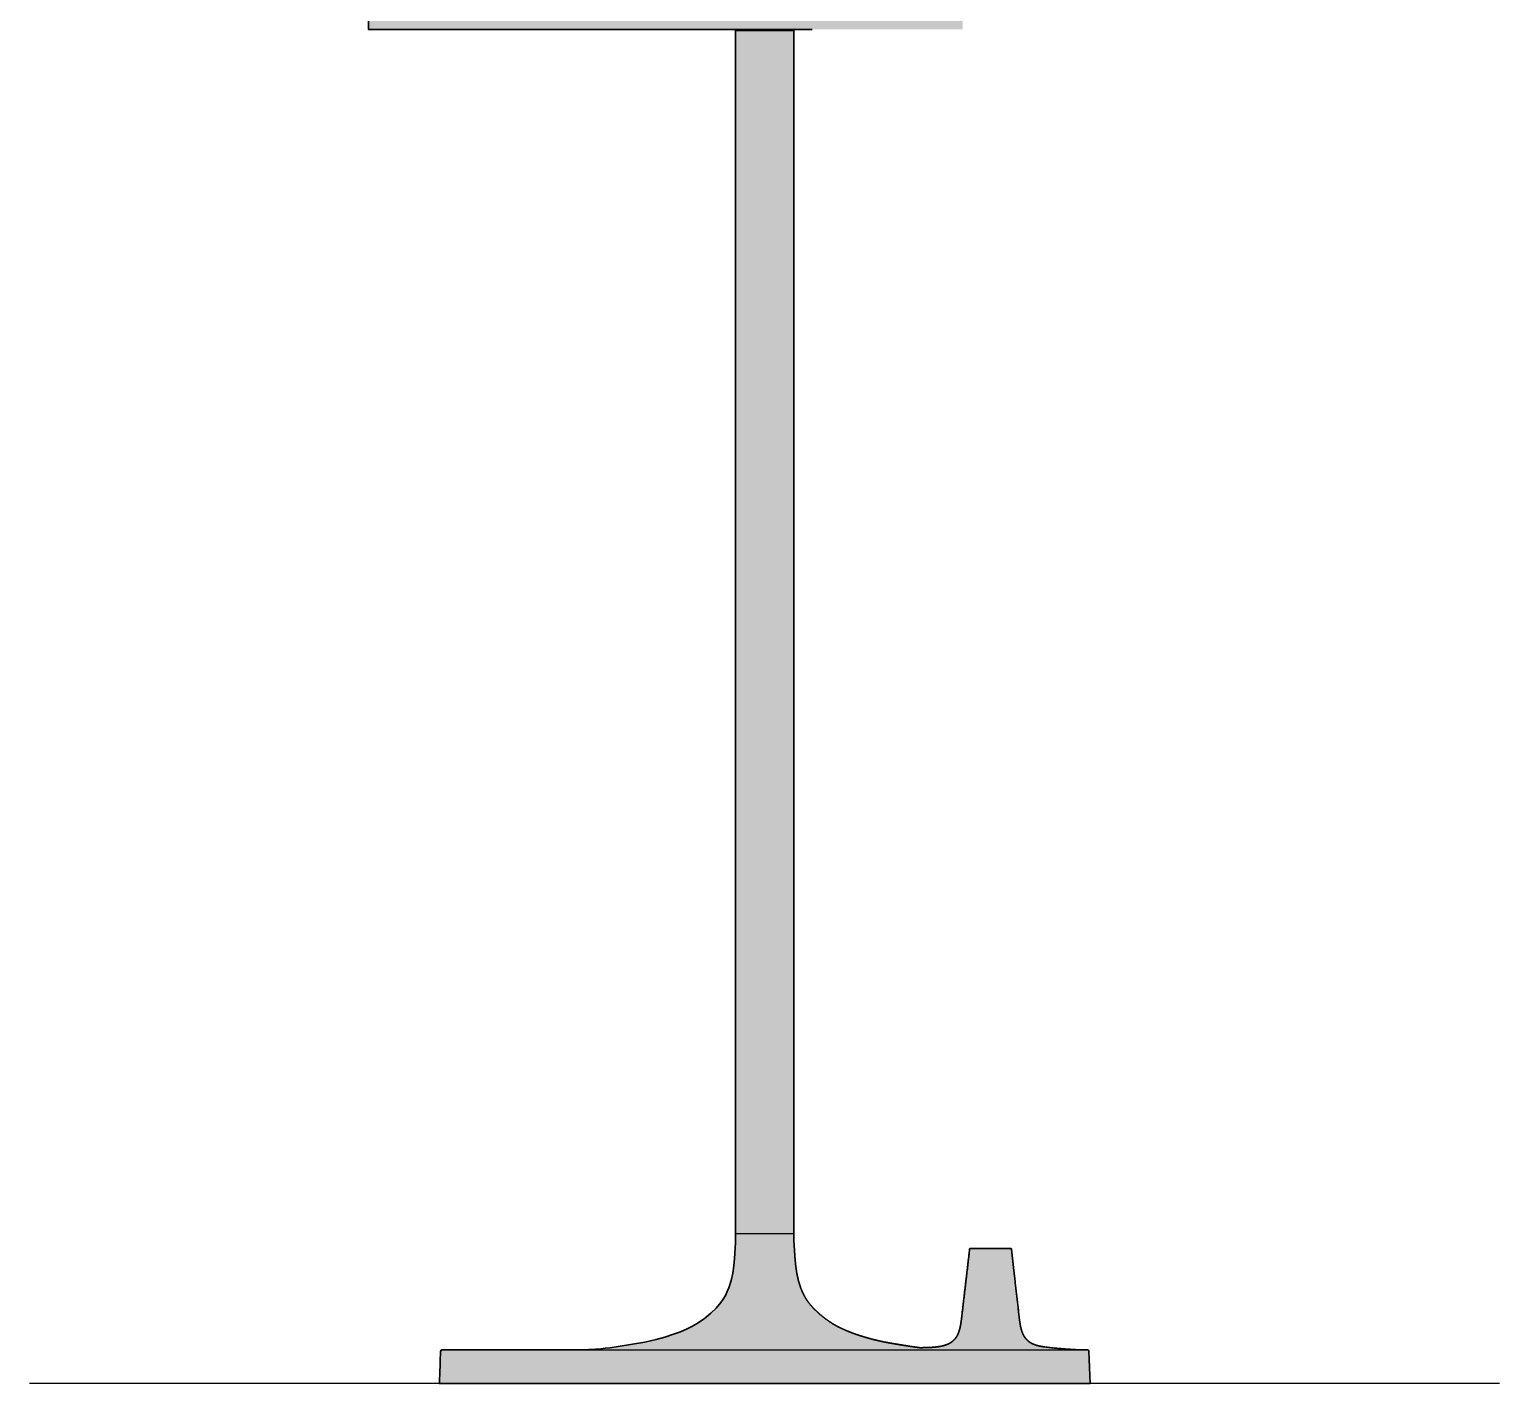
# Model space of a CAD drawing. Header units: millimetres. Extents: x 310 to 1811, y -6 to 2198.
# Drawn here: x 1155 to 1811, y 664 to 1268 of the extents above; entities that cross this region are included whole.
import ezdxf

# ---------------------------------------------------------------- set-up
doc = ezdxf.new("R2010")
doc.units = ezdxf.units.MM
doc.layers.add('Blocks', color=7, linetype='Continuous')
doc.layers.add('Blocks$Fill', color=7, linetype='Continuous', true_color=0xffffff)
for name, color, linetype, lineweight, true_color in [('Blocks$Inner', 7, 'Continuous', 25, 0x007f00), ('Blocks$Outline', 7, 'Continuous', 35, 0xff3f3f), ('Groud', 7, 'Continuous', 25, 0x243775)]:
    doc.layers.add(name, color=color, linetype=linetype, lineweight=lineweight, true_color=true_color)

# ---------------------------------------------------------------- blocks, each defined once
blk = doc.blocks.new('Biblioteque National Floor Lamp Side')
at = {"layer": 'Blocks$Fill'}
blk.add_hatch(color=256, dxfattribs=at).paths.add_polyline_path([(194.68, 1517.98), (192.7, 1517.98), (193.08, 1519.39), (196.51, 1532.09), (196.54, 1532.43), (196.64, 1532.76), (196.8, 1533.06), (197.02, 1533.33), (197.29, 1533.55), (197.59, 1533.71), (197.92, 1533.81), (198.26, 1533.84), (198.95, 1533.84), (456.69, 1533.84), (457.03, 1533.81), (457.36, 1533.71), (457.66, 1533.55), (457.93, 1533.33), (458.15, 1533.06), (458.31, 1532.76), (458.41, 1532.43), (458.44, 1532.09), (458.82, 1530.68), (462.24, 1517.98), (460.27, 1517.98), (519.21, 1225.15), (520.15, 1225.15), (519.93, 1224.09), (517.96, 1214.57), (515.95, 1214.57), (340.97, 1214.57), (340.97, 948), (381.35, 948), (381.35, 944), (340.97, 944), (340.97, 778), (398.02, 778), (398.02, 774), (340.97, 774), (340.97, 608), (416.35, 608), (416.35, 604), (340.97, 604), (340.98, 66.9), (341.08, 62.85), (341.53, 55.84), (341.85, 52.54), (342.32, 49.27), (343.03, 45.99), (344.05, 42.77), (344.76, 41.01), (345.59, 39.3), (346.54, 37.65), (347.61, 36.1), (349.69, 33.66), (352.01, 31.43), (355.12, 28.87), (358.44, 26.62), (360.52, 25.46), (362.66, 24.41), (365.66, 23.12), (368.72, 21.98), (372.56, 20.74), (376.45, 19.66), (381.5, 18.5), (387.91, 17.41), (397.15, 16.01), (398.03, 16.02), (401.42, 16.1), (402.77, 16.18), (404.46, 16.33), (405.45, 16.46), (405.89, 16.53), (406.47, 16.63), (406.91, 16.72), (407.47, 16.85), (407.9, 16.96), (407.98, 16.98), (408.86, 17.26), (408.97, 17.3), (409.8, 17.63), (409.93, 17.69), (410.72, 18.09), (411.28, 18.45), (411.48, 18.59), (412.2, 19.18), (412.74, 19.74), (412.84, 19.84), (413.41, 20.59), (413.9, 21.41), (414.06, 21.73), (414.31, 22.27), (414.68, 23.23), (414.96, 24.19), (415.2, 25.17), (415.4, 26.15), (415.56, 27.14), (415.7, 28.13), (419.44, 60.1), (419.5, 60.19), (419.53, 60.22), (419.6, 60.24), (419.63, 60.24), (419.81, 60.24), (437.87, 60.24), (437.93, 60.23), (437.96, 60.21), (438.02, 60.19), (438.04, 60.16), (438.06, 60.1), (438.08, 60.07), (438.92, 52.58), (441.72, 28.07), (442.03, 26.09), (442.22, 25.15), (442.45, 24.24), (442.71, 23.38), (443.01, 22.57), (443.35, 21.8), (443.75, 21.09), (444.18, 20.43), (444.67, 19.82), (445.21, 19.27), (445.45, 19.07), (445.75, 18.81), (446.39, 18.36), (447.08, 17.96), (447.81, 17.61), (448.6, 17.3), (449.43, 17.03), (450.27, 16.81), (450.8, 16.7), (451.14, 16.63), (452.07, 16.48), (453.05, 16.35), (457.75, 15.8), (462.48, 15.39), (467.21, 15.13), (471.95, 15), (472.17, 15), (472.29, 14.97), (472.4, 14.92), (472.51, 14.82), (472.59, 14.69), (472.63, 14.52), (472.75, 10.89), (473.13, 0), (473.12, 0), (471.26, 0), (182.93, 0), (182.97, 1.21), (183.43, 14.52), (183.46, 14.66), (183.5, 14.74), (183.53, 14.78), (183.54, 14.8), (183.57, 14.84), (183.59, 14.86), (183.66, 14.92), (183.84, 14.99), (183.89, 14.99), (184.04, 15), (184.06, 15), (184.14, 14.99), (245.12, 15), (248.21, 15.11), (252.47, 15.37), (254.89, 15.57), (256.88, 15.76), (258.86, 16.01), (268.14, 17.41), (274.56, 18.5), (279.61, 19.66), (283.5, 20.74), (287.34, 21.98), (290.4, 23.12), (293.4, 24.41), (295.54, 25.46), (297.62, 26.62), (300.94, 28.87), (304.05, 31.43), (306.37, 33.66), (308.45, 36.1), (309.52, 37.65), (310.47, 39.3), (311.3, 41.01), (312.01, 42.77), (313.03, 45.99), (313.74, 49.27), (314.21, 52.54), (314.53, 55.84), (314.97, 62.85), (315.04, 66.9), (315.05, 66.9), (315.05, 604), (151.21, 604), (151.21, 608), (151.23, 608), (315.05, 608), (315.05, 774), (187.91, 774), (187.91, 778), (187.92, 778), (315.05, 778), (315.05, 944), (221.27, 944), (221.27, 948), (221.27, 948), (315.05, 948), (315.05, 1214.57), (136.91, 1214.57), (136.69, 1215.63), (134.72, 1225.15), (135.66, 1225.15)], flags=0)
at = {"layer": 'Blocks$Inner'}
for p, q in [((315.05, 66.9), (315.05, 604)), ((341.02, 66.9), (341.03, 66.9))]:
    blk.add_line(p, q, dxfattribs=at)
for points in [[(349.21, 604), (283.71, 604), (250.94, 604), (218.17, 604), (185.4, 604), (152.64, 604), (152.49, 604), (152.35, 604), (152.28, 604), (152.21, 604), (152.18, 604), (152.15, 604), (152.12, 604), (152.08, 604), (152.05, 604), (152.02, 604), (151.99, 604), (151.96, 604), (151.79, 604), (151.77, 604), (151.75, 604), (151.72, 604), (151.7, 604), (151.66, 604), (151.63, 604), (151.6, 604), (151.57, 604), (151.54, 604), (151.52, 604), (151.49, 604), (151.47, 604), (151.45, 604), (151.43, 604), (151.42, 604), (151.4, 604), (151.37, 604), (151.36, 604), (151.34, 604), (151.32, 604), (151.3, 604), (151.28, 604), (151.26, 604), (151.25, 604), (151.23, 604), (151.21, 604), (151.21, 608)], [(245.12, 15), (245.77, 15.01), (246.82, 15.04), (247.36, 15.07), (248.21, 15.11), (249.62, 15.2), (252.47, 15.37), (254.89, 15.57), (256.88, 15.76), (258.86, 16.01), (262.61, 16.53), (268.14, 17.41), (274.56, 18.5), (279.61, 19.66), (283.5, 20.74), (287.34, 21.98), (290.4, 23.12), (293.4, 24.41), (295.54, 25.46), (297.62, 26.62), (300.94, 28.87), (304.05, 31.43), (306.37, 33.66), (308.45, 36.1), (309.52, 37.65), (310.47, 39.3), (311.3, 41.01), (312.01, 42.77), (313.03, 45.99), (313.74, 49.27), (314.21, 52.54), (314.53, 55.84), (314.97, 62.85), (315.04, 66.9), (315.1, 66.9), (315.12, 66.9), (315.14, 66.9), (315.15, 66.9), (315.18, 66.9), (315.21, 66.9), (315.23, 66.9), (315.26, 66.9), (315.29, 66.9), (315.33, 66.9), (315.36, 66.9), (315.39, 66.9), (315.43, 66.9), (315.48, 66.9), (315.52, 66.9), (315.56, 66.9), (315.61, 66.9), (315.66, 66.9), (315.7, 66.9), (315.75, 66.9), (315.81, 66.9), (315.87, 66.9), (315.92, 66.9), (315.98, 66.9), (316.04, 66.9), (316.1, 66.9), (316.17, 66.9), (316.23, 66.9), (316.3, 66.9), (316.37, 66.9), (316.44, 66.9), (316.51, 66.9), (316.59, 66.9), (316.67, 66.9), (316.75, 66.9), (316.82, 66.9), (316.91, 66.9), (316.99, 66.9), (317.08, 66.9), (317.16, 66.9), (317.25, 66.9), (317.34, 66.9), (317.43, 66.9), (317.52, 66.9), (317.62, 66.9), (317.72, 66.9), (317.81, 66.9), (317.91, 66.9), (318.01, 66.9), (318.12, 66.9), (318.22, 66.9), (318.32, 66.9), (318.43, 66.9), (318.54, 66.9), (318.65, 66.9), (318.76, 66.9), (318.87, 66.9), (318.99, 66.9), (319.1, 66.9), (319.22, 66.9), (319.34, 66.9), (319.46, 66.9), (319.58, 66.9), (319.7, 66.9), (319.82, 66.9), (319.95, 66.9), (320.07, 66.9), (320.2, 66.9), (320.33, 66.9), (320.46, 66.9), (320.59, 66.9), (320.72, 66.9), (320.85, 66.9), (320.98, 66.9), (321.12, 66.9), (321.25, 66.9), (321.39, 66.9), (321.53, 66.9), (321.67, 66.9), (321.81, 66.9), (321.95, 66.9), (322.09, 66.9), (322.23, 66.9), (322.37, 66.9), (322.52, 66.9), (322.66, 66.9), (322.81, 66.9), (322.95, 66.9), (323.11, 66.9), (323.26, 66.9), (323.42, 66.9), (323.58, 66.9), (323.72, 66.9), (323.86, 66.9), (324.01, 66.9), (324.15, 66.9), (324.3, 66.9), (324.46, 66.9), (324.61, 66.9), (324.77, 66.9), (324.92, 66.9), (325.08, 66.9), (325.23, 66.9), (325.39, 66.9), (325.54, 66.9), (325.7, 66.9), (325.86, 66.9), (326.01, 66.9), (326.17, 66.9), (326.33, 66.9), (326.49, 66.9), (326.65, 66.9), (326.83, 66.9), (327.01, 66.9), (327.19, 66.9), (327.37, 66.9), (327.51, 66.9), (327.65, 66.9), (327.78, 66.9), (327.92, 66.9), (328.08, 66.9), (328.24, 66.9), (328.4, 66.9), (328.56, 66.9), (328.72, 66.9), (328.88, 66.9), (329.04, 66.9), (329.2, 66.9), (329.35, 66.9), (329.51, 66.9), (329.67, 66.9), (329.83, 66.9), (329.99, 66.9), (330.14, 66.9), (330.3, 66.9), (330.46, 66.9), (330.61, 66.9), (330.77, 66.9), (330.93, 66.9), (331.08, 66.9), (331.24, 66.9), (331.39, 66.9), (331.54, 66.9), (331.7, 66.9), (331.85, 66.9), (332, 66.9), (332.15, 66.9), (332.31, 66.9), (332.46, 66.9), (332.6, 66.9), (332.75, 66.9), (332.9, 66.9), (333.05, 66.9), (333.2, 66.9), (333.34, 66.9), (333.49, 66.9), (333.63, 66.9), (333.78, 66.9), (333.92, 66.9), (334.06, 66.9), (334.2, 66.9), (334.34, 66.9), (334.48, 66.9), (334.62, 66.9), (334.75, 66.9), (334.89, 66.9), (335.03, 66.9), (335.16, 66.9), (335.29, 66.9), (335.42, 66.9), (335.55, 66.9), (335.69, 66.9), (335.81, 66.9), (335.94, 66.9), (336.07, 66.9), (336.19, 66.9), (336.31, 66.9), (336.44, 66.9), (336.56, 66.9), (336.68, 66.9), (336.78, 66.9), (336.89, 66.9), (337, 66.9), (337.1, 66.9), (337.22, 66.9), (337.34, 66.9), (337.47, 66.9), (337.59, 66.9), (337.69, 66.9), (337.8, 66.9), (337.9, 66.9), (338.01, 66.9), (338.1, 66.9), (338.2, 66.9), (338.29, 66.9), (338.39, 66.9), (338.49, 66.9), (338.58, 66.9), (338.68, 66.9), (338.78, 66.9), (338.86, 66.9), (338.95, 66.9), (339.04, 66.9), (339.12, 66.9), (339.2, 66.9), (339.28, 66.9), (339.36, 66.9), (339.44, 66.9), (339.52, 66.9), (339.59, 66.9), (339.66, 66.9), (339.73, 66.9), (339.8, 66.9), (339.87, 66.9), (339.93, 66.9), (340, 66.9), (340.06, 66.9), (340.12, 66.9), (340.18, 66.9), (340.24, 66.9), (340.29, 66.9), (340.34, 66.9), (340.39, 66.9), (340.44, 66.9), (340.48, 66.9), (340.53, 66.9), (340.57, 66.9), (340.61, 66.9), (340.65, 66.9), (340.69, 66.9), (340.72, 66.9), (340.76, 66.9), (340.79, 66.9), (340.82, 66.9), (340.84, 66.9), (340.87, 66.9), (340.89, 66.9), (340.91, 66.9), (340.93, 66.9), (340.96, 66.9), (340.98, 66.9), (340.97, 604)], [(315.05, 603.54), (315.09, 603.54), (315.53, 603.54), (316.35, 603.54), (317.52, 603.54), (319.02, 603.54), (320.78, 603.54), (322.76, 603.54), (324.91, 603.54), (327.14, 603.54), (329.41, 603.54), (331.63, 603.54), (333.74, 603.54), (335.68, 603.54), (337.38, 603.54), (338.8, 603.54), (339.89, 603.54), (340.62, 603.54), (340.97, 603.54)]]:
    blk.add_lwpolyline(points, dxfattribs=at)
for points in [[(419.48, 60.07), (419.46, 60.1), (419.45, 60.09)], [(471.26, 0), (471.25, 0), (471.23, 0), (471.22, 0), (471.21, 0), (471.19, 0), (471.18, 0), (471.16, 0), (471.15, 0), (471.13, 0), (471.11, 0), (471.09, 0), (471.07, 0), (470.87, 0), (470.75, 0), (470.55, 0), (470.41, 0), (470.26, 0), (470.14, 0), (470.02, 0), (469.78, 0), (451.78, 0), (431.14, 0), (410.49, 0), (389.85, 0), (369.21, 0), (348.57, 0), (334.28, 0), (334.25, 0), (327.92, 0), (307.28, 0), (286.64, 0), (265.99, 0), (245.35, 0), (224.71, 0), (204.07, 0), (183.42, 0), (183.15, 0), (182.96, 0), (182.95, 0), (182.93, 0), (182.97, 1.21), (183.01, 2.42), (183.05, 3.63), (183.09, 4.84), (183.14, 6.05), (183.18, 7.26), (183.22, 8.47), (183.26, 9.68), (183.43, 14.52), (183.46, 14.66), (183.5, 14.74), (183.53, 14.78), (183.54, 14.8), (183.57, 14.84), (183.59, 14.86), (183.61, 14.88), (183.64, 14.9), (183.66, 14.92), (183.84, 14.99), (183.89, 14.99), (183.94, 15), (183.99, 15), (184.04, 15), (184.06, 15), (184.09, 15), (184.12, 15), (184.14, 14.99), (256.15, 15), (327.92, 15), (471.95, 15), (472, 15), (472.06, 15), (472.11, 15), (472.17, 15), (472.29, 14.97), (472.4, 14.92), (472.51, 14.82), (472.59, 14.69), (472.63, 14.52), (472.75, 10.89), (472.88, 7.25), (473, 3.63), (473.13, 0), (473.12, 0), (473.11, 0), (473.09, 0), (473.07, 0), (473.06, 0), (473.04, 0), (473.03, 0), (473.01, 0), (473, 0), (472.98, 0), (472.97, 0), (472.95, 0), (472.94, 0), (472.92, 0), (472.87, 0), (472.78, 0), (472.5, 0), (471.31, 0)], [(183.64, 14.52), (183.66, 14.52), (183.66, 14.52), (183.66, 14.56), (183.65, 14.56), (183.65, 14.56), (183.65, 14.55)]]:
    blk.add_lwpolyline(points, close=True, dxfattribs=at)
for points in [[(340.98, 66.9), (341.08, 62.85)], [(341.08, 62.85), (341.53, 55.84)], [(417.7, 45.09), (419.44, 60.1)], [(419.44, 60.1), (419.5, 60.19)], [(419.5, 60.19), (419.53, 60.22)], [(419.53, 60.22), (419.6, 60.24)], [(419.6, 60.24), (419.63, 60.24)], [(419.63, 60.24), (419.81, 60.24)], [(419.81, 60.24), (419.93, 60.24)], [(419.93, 60.24), (421.4, 60.24)], [(421.4, 60.24), (422.13, 60.24)], [(422.13, 60.24), (422.87, 60.24)], [(422.87, 60.24), (424.37, 60.24)], [(424.37, 60.24), (437.46, 60.24)], [(437.46, 60.24), (437.64, 60.24)], [(437.64, 60.24), (437.68, 60.24)], [(437.68, 60.24), (437.72, 60.24)], [(437.72, 60.24), (437.78, 60.24)], [(437.78, 60.24), (437.81, 60.24)], [(437.81, 60.24), (437.87, 60.24)], [(437.87, 60.24), (437.93, 60.23)], [(437.93, 60.23), (437.96, 60.21)], [(437.96, 60.21), (438.02, 60.19)], [(438.02, 60.19), (438.04, 60.16)], [(438.04, 60.16), (438.06, 60.1)], [(438.06, 60.1), (438.08, 60.07)], [(438.08, 60.07), (438.92, 52.58)], [(341.53, 55.84), (341.85, 52.54)], [(341.85, 52.54), (342.32, 49.27)], [(438.92, 52.58), (439.46, 47.73)], [(342.32, 49.27), (343.03, 45.99)], [(343.03, 45.99), (344.05, 42.77)], [(439.46, 47.73), (441.72, 28.07)], [(344.05, 42.77), (344.76, 41.01)], [(344.76, 41.01), (345.59, 39.3)], [(415.95, 30.12), (417.7, 45.09)], [(345.59, 39.3), (346.54, 37.65)], [(346.54, 37.65), (347.61, 36.1)], [(347.61, 36.1), (349.69, 33.66)], [(349.69, 33.66), (352.01, 31.43)], [(352.01, 31.43), (355.12, 28.87)], [(355.12, 28.87), (358.44, 26.62)], [(358.44, 26.62), (360.52, 25.46)], [(415.4, 26.15), (415.56, 27.14)], [(415.56, 27.14), (415.7, 28.13)], [(415.7, 28.13), (415.83, 29.12)], [(415.83, 29.12), (415.95, 30.12)], [(441.72, 28.07), (442.03, 26.09)], [(360.52, 25.46), (362.66, 24.41)], [(362.66, 24.41), (365.66, 23.12)], [(365.66, 23.12), (368.72, 21.98)], [(368.72, 21.98), (372.56, 20.74)], [(372.56, 20.74), (376.45, 19.66)], [(412.2, 19.18), (412.74, 19.74)], [(412.74, 19.74), (412.84, 19.84)], [(412.84, 19.84), (413.41, 20.59)], [(413.41, 20.59), (413.9, 21.41)], [(413.9, 21.41), (414.06, 21.73)], [(414.06, 21.73), (414.31, 22.27)], [(414.31, 22.27), (414.68, 23.23)], [(414.68, 23.23), (414.96, 24.19)], [(414.96, 24.19), (415.2, 25.17)], [(415.2, 25.17), (415.4, 26.15)], [(442.03, 26.09), (442.22, 25.15)], [(442.22, 25.15), (442.45, 24.24)], [(442.45, 24.24), (442.71, 23.38)], [(442.71, 23.38), (443.01, 22.57)], [(443.01, 22.57), (443.35, 21.8)], [(443.35, 21.8), (443.75, 21.09)], [(443.75, 21.09), (444.18, 20.43)], [(444.18, 20.43), (444.67, 19.82)], [(444.67, 19.82), (445.21, 19.27)], [(376.45, 19.66), (381.5, 18.5)], [(381.5, 18.5), (387.91, 17.41)], [(387.91, 17.41), (393.45, 16.53)], [(393.45, 16.53), (397.15, 16.01)], [(397.15, 16.01), (398.03, 16.02)], [(398.03, 16.02), (398.18, 16.02)], [(398.18, 16.02), (398.78, 16.03)], [(398.78, 16.03), (398.87, 16.03)], [(398.87, 16.03), (399.26, 16.04)], [(399.26, 16.04), (399.87, 16.05)], [(399.87, 16.05), (399.9, 16.05)], [(399.9, 16.05), (400.32, 16.06)], [(400.32, 16.06), (400.54, 16.07)], [(400.54, 16.07), (400.82, 16.08)], [(400.82, 16.08), (400.84, 16.08)], [(400.84, 16.08), (400.92, 16.08)], [(400.92, 16.08), (401.42, 16.1)], [(401.42, 16.1), (401.67, 16.12)], [(401.67, 16.12), (401.95, 16.13)], [(401.95, 16.13), (402.04, 16.14)], [(402.04, 16.14), (402.07, 16.14)], [(402.07, 16.14), (402.47, 16.16)], [(402.47, 16.16), (402.62, 16.17)], [(402.62, 16.17), (402.77, 16.18)], [(402.77, 16.18), (403.04, 16.2)], [(403.04, 16.2), (403.31, 16.22)], [(403.31, 16.22), (403.35, 16.23)], [(403.35, 16.23), (403.47, 16.24)], [(403.47, 16.24), (403.58, 16.25)], [(403.58, 16.25), (403.81, 16.27)], [(403.81, 16.27), (403.85, 16.27)], [(403.85, 16.27), (404.11, 16.3)], [(404.11, 16.3), (404.37, 16.32)], [(404.37, 16.32), (404.46, 16.33)], [(404.46, 16.33), (404.52, 16.34)], [(404.52, 16.34), (404.77, 16.37)], [(404.77, 16.37), (404.91, 16.39)], [(404.91, 16.39), (405.14, 16.42)], [(405.14, 16.42), (405.4, 16.45)], [(405.4, 16.45), (405.45, 16.46)], [(405.45, 16.46), (405.5, 16.47)], [(405.5, 16.47), (405.74, 16.51)], [(405.74, 16.51), (405.89, 16.53)], [(405.89, 16.53), (405.91, 16.54)], [(405.91, 16.54), (406.18, 16.58)], [(406.18, 16.58), (406.44, 16.63)], [(406.44, 16.63), (406.47, 16.63)], [(406.47, 16.63), (406.7, 16.68)], [(406.7, 16.68), (406.91, 16.72)], [(406.91, 16.72), (406.96, 16.73)], [(406.96, 16.73), (407.22, 16.79)], [(407.22, 16.79), (407.47, 16.85)], [(407.47, 16.85), (407.64, 16.89)], [(407.64, 16.89), (407.88, 16.95)], [(407.88, 16.95), (407.9, 16.96)], [(407.9, 16.96), (407.98, 16.98)], [(407.98, 16.98), (408.23, 17.06)], [(408.23, 17.06), (408.44, 17.12)], [(408.44, 17.12), (408.57, 17.16)], [(408.57, 17.16), (408.8, 17.24)], [(408.8, 17.24), (408.86, 17.26)], [(408.86, 17.26), (408.97, 17.3)], [(408.97, 17.3), (409.22, 17.39)], [(409.22, 17.39), (409.39, 17.46)], [(409.39, 17.46), (409.8, 17.63)], [(409.8, 17.63), (409.93, 17.69)], [(409.93, 17.69), (410.13, 17.79)], [(410.13, 17.79), (410.72, 18.09)], [(410.72, 18.09), (411.28, 18.45)], [(411.28, 18.45), (411.48, 18.59)], [(411.48, 18.59), (412.2, 19.18)], [(445.21, 19.27), (445.45, 19.07)], [(445.45, 19.07), (445.75, 18.81)], [(445.75, 18.81), (446.39, 18.36)], [(446.39, 18.36), (447.08, 17.96)], [(447.08, 17.96), (447.81, 17.61)], [(447.81, 17.61), (448.6, 17.3)], [(448.6, 17.3), (449.43, 17.03)], [(449.43, 17.03), (450.27, 16.81)], [(450.27, 16.81), (450.8, 16.7)], [(450.8, 16.7), (450.83, 16.7)], [(450.83, 16.7), (451.14, 16.63)], [(451.14, 16.63), (452.07, 16.48)], [(452.07, 16.48), (453.05, 16.35)]]:
    blk.add_open_spline(points, degree=1, dxfattribs=at)
blk.add_rational_spline([(453.05, 16.35), (462.46, 15.12), (471.95, 15)], [1, 0.998269533695, 1], degree=2, dxfattribs=at)
at = {"layer": 'Blocks$Outline'}
for points in [[(315.05, 604), (283.71, 604), (250.94, 604), (218.17, 604), (185.4, 604), (152.64, 604), (152.49, 604), (152.35, 604), (152.28, 604), (152.21, 604), (152.18, 604), (152.15, 604), (152.12, 604), (152.08, 604), (152.05, 604), (152.02, 604), (151.99, 604), (151.96, 604), (151.79, 604), (151.77, 604), (151.75, 604), (151.72, 604), (151.7, 604), (151.66, 604), (151.63, 604), (151.6, 604), (151.57, 604), (151.54, 604), (151.52, 604), (151.49, 604), (151.47, 604), (151.45, 604), (151.43, 604), (151.42, 604), (151.4, 604), (151.37, 604), (151.36, 604), (151.34, 604), (151.32, 604), (151.3, 604), (151.28, 604), (151.26, 604), (151.25, 604), (151.23, 604), (151.21, 604), (151.21, 608)], [(315.05, 66.9), (315.05, 604)], [(349.21, 604), (340.97, 604)], [(340.97, 604), (340.98, 66.9)], [(245.12, 15), (245.77, 15.01), (246.82, 15.04), (247.36, 15.07), (248.21, 15.11), (249.62, 15.2), (252.47, 15.37), (254.89, 15.57), (256.88, 15.76), (258.86, 16.01), (262.61, 16.53), (268.14, 17.41), (274.56, 18.5), (279.61, 19.66), (283.5, 20.74), (287.34, 21.98), (290.4, 23.12), (293.4, 24.41), (295.54, 25.46), (297.62, 26.62), (300.94, 28.87), (304.05, 31.43), (306.37, 33.66), (308.45, 36.1), (309.52, 37.65), (310.47, 39.3), (311.3, 41.01), (312.01, 42.77), (313.03, 45.99), (313.74, 49.27), (314.21, 52.54), (314.53, 55.84), (314.97, 62.85), (315.04, 66.9), (315.05, 66.9)], [(471.26, 0), (471.25, 0), (471.23, 0), (471.22, 0), (471.21, 0), (471.19, 0), (471.18, 0), (471.16, 0), (471.15, 0), (471.13, 0), (471.11, 0), (471.09, 0), (471.07, 0), (470.87, 0), (470.75, 0), (470.55, 0), (470.41, 0), (470.26, 0), (470.14, 0), (470.02, 0), (469.78, 0), (451.78, 0), (431.14, 0), (410.49, 0), (389.85, 0), (369.21, 0), (348.57, 0), (334.28, 0), (334.25, 0), (327.92, 0), (307.28, 0), (286.64, 0), (265.99, 0), (245.35, 0), (224.71, 0), (204.07, 0), (183.42, 0), (183.15, 0), (182.96, 0), (182.95, 0), (182.93, 0), (182.97, 1.21), (183.01, 2.42), (183.05, 3.63), (183.09, 4.84), (183.14, 6.05), (183.18, 7.26), (183.22, 8.47), (183.26, 9.68), (183.43, 14.52), (183.46, 14.66), (183.5, 14.74), (183.53, 14.78), (183.54, 14.8), (183.57, 14.84), (183.59, 14.86), (183.61, 14.88), (183.64, 14.9), (183.66, 14.92), (183.84, 14.99), (183.89, 14.99), (183.94, 15), (183.99, 15), (184.04, 15), (184.06, 15), (184.09, 15), (184.12, 15), (184.14, 14.99), (245.12, 15)], [(471.95, 15), (472, 15), (472.06, 15), (472.11, 15), (472.17, 15), (472.29, 14.97), (472.4, 14.92), (472.51, 14.82), (472.59, 14.69), (472.63, 14.52), (472.75, 10.89), (472.88, 7.25), (473, 3.63), (473.13, 0), (473.12, 0), (473.11, 0), (473.09, 0), (473.07, 0), (473.06, 0), (473.04, 0), (473.03, 0), (473.01, 0), (473, 0), (472.98, 0), (472.97, 0), (472.95, 0), (472.94, 0), (472.92, 0), (472.87, 0), (472.78, 0), (472.5, 0), (471.31, 0), (471.26, 0)]]:
    blk.add_lwpolyline(points, dxfattribs=at)
blk.add_rational_spline([(340.98, 66.9), (341.03, 64.88), (341.08, 62.85), (341.31, 59.35), (341.53, 55.84), (341.69, 54.19), (341.85, 52.54), (342.08, 50.91), (342.32, 49.27), (342.67, 47.63), (343.03, 45.99), (343.54, 44.38), (344.05, 42.77), (344.4, 41.89), (344.76, 41.01), (345.17, 40.15), (345.59, 39.3), (346.06, 38.47), (346.54, 37.65), (347.07, 36.87), (347.61, 36.1), (348.65, 34.88), (349.69, 33.66), (350.85, 32.54), (352.01, 31.43), (353.56, 30.15), (355.12, 28.87), (356.78, 27.75), (358.44, 26.62), (359.48, 26.04), (360.52, 25.46), (361.59, 24.94), (362.66, 24.41), (364.16, 23.77), (365.66, 23.12), (367.19, 22.55), (368.72, 21.98), (370.64, 21.36), (372.56, 20.74), (374.5, 20.2), (376.45, 19.66), (378.98, 19.08), (381.5, 18.5), (384.71, 17.96), (387.91, 17.41), (390.68, 16.97), (393.45, 16.53), (395.3, 16.27), (397.15, 16.01), (397.59, 16.02), (398.03, 16.02), (398.11, 16.02), (398.18, 16.02), (398.48, 16.02), (398.78, 16.03), (398.82, 16.03), (398.87, 16.03), (399.06, 16.03), (399.26, 16.04), (399.56, 16.04), (399.87, 16.05), (399.89, 16.05), (399.9, 16.05), (400.11, 16.06), (400.32, 16.06), (400.43, 16.07), (400.54, 16.07), (400.68, 16.08), (400.82, 16.08), (400.83, 16.08), (400.84, 16.08), (400.88, 16.08), (400.92, 16.08), (401.17, 16.09), (401.42, 16.1), (401.54, 16.11), (401.67, 16.12), (401.81, 16.12), (401.95, 16.13), (401.99, 16.13), (402.04, 16.14), (402.05, 16.14), (402.07, 16.14), (402.27, 16.15), (402.47, 16.16), (402.55, 16.17), (402.62, 16.17), (402.7, 16.18), (402.77, 16.18), (402.91, 16.19), (403.04, 16.2), (403.18, 16.21), (403.31, 16.22), (403.33, 16.22), (403.35, 16.23), (403.41, 16.23), (403.47, 16.24), (403.53, 16.24), (403.58, 16.25), (403.7, 16.26), (403.81, 16.27), (403.83, 16.27), (403.85, 16.27), (403.98, 16.28), (404.11, 16.3), (404.24, 16.31), (404.37, 16.32), (404.42, 16.33), (404.46, 16.33), (404.49, 16.34), (404.52, 16.34), (404.65, 16.36), (404.77, 16.37), (404.84, 16.38), (404.91, 16.39), (405.03, 16.4), (405.14, 16.42), (405.27, 16.44), (405.4, 16.45), (405.42, 16.46), (405.45, 16.46), (405.47, 16.46), (405.5, 16.47), (405.62, 16.49), (405.74, 16.51), (405.82, 16.52), (405.89, 16.53), (405.9, 16.53), (405.91, 16.54), (406.05, 16.56), (406.18, 16.58), (406.31, 16.6), (406.44, 16.63), (406.45, 16.63), (406.47, 16.63), (406.58, 16.66), (406.7, 16.68), (406.8, 16.7), (406.91, 16.72), (406.93, 16.73), (406.96, 16.73), (407.09, 16.76), (407.22, 16.79), (407.34, 16.82), (407.47, 16.85), (407.55, 16.87), (407.64, 16.89), (407.76, 16.92), (407.88, 16.95), (407.89, 16.96), (407.9, 16.96), (407.94, 16.97), (407.98, 16.98), (408.11, 17.02), (408.23, 17.06), (408.34, 17.09), (408.44, 17.12), (408.51, 17.14), (408.57, 17.16), (408.68, 17.2), (408.8, 17.24), (408.83, 17.25), (408.86, 17.26), (408.92, 17.28), (408.97, 17.3), (409.09, 17.35), (409.22, 17.39), (409.3, 17.43), (409.39, 17.46), (409.59, 17.54), (409.8, 17.63), (409.86, 17.66), (409.93, 17.69), (410.03, 17.74), (410.13, 17.79), (410.42, 17.94), (410.72, 18.09), (411, 18.27), (411.28, 18.45), (411.38, 18.52), (411.48, 18.59), (411.84, 18.88), (412.2, 19.18), (412.47, 19.46), (412.74, 19.74), (412.79, 19.79), (412.84, 19.84), (413.12, 20.21), (413.41, 20.59), (413.65, 21), (413.9, 21.41), (413.98, 21.57), (414.06, 21.73), (414.19, 22), (414.31, 22.27), (414.49, 22.75), (414.68, 23.23), (414.82, 23.71), (414.96, 24.19), (415.08, 24.68), (415.2, 25.17), (415.3, 25.66), (415.4, 26.15), (415.48, 26.64), (415.56, 27.14), (415.63, 27.63), (415.7, 28.13), (415.76, 28.62), (415.83, 29.12), (415.89, 29.62), (415.95, 30.12), (416.82, 37.6), (417.7, 45.09), (418.57, 52.6), (419.44, 60.1), (419.47, 60.15), (419.5, 60.19), (419.51, 60.2), (419.53, 60.22), (419.56, 60.23), (419.6, 60.24), (419.61, 60.24), (419.63, 60.24), (419.72, 60.24), (419.81, 60.24), (419.87, 60.24), (419.93, 60.24), (420.66, 60.24), (421.4, 60.24), (421.76, 60.24), (422.13, 60.24), (422.5, 60.24), (422.87, 60.24), (423.62, 60.24), (424.37, 60.24), (430.91, 60.24), (437.46, 60.24), (437.55, 60.24), (437.64, 60.24), (437.66, 60.24), (437.68, 60.24), (437.7, 60.24), (437.72, 60.24), (437.75, 60.24), (437.78, 60.24), (437.8, 60.24), (437.81, 60.24), (437.84, 60.24), (437.87, 60.24), (437.9, 60.24), (437.93, 60.23), (437.94, 60.22), (437.96, 60.21), (437.99, 60.2), (438.02, 60.19), (438.03, 60.18), (438.04, 60.16), (438.05, 60.13), (438.06, 60.1), (438.07, 60.08), (438.08, 60.07), (438.5, 56.32), (438.92, 52.58), (439.19, 50.16), (439.46, 47.73), (440.59, 37.9), (441.72, 28.07), (441.87, 27.08), (442.03, 26.09), (442.12, 25.62), (442.22, 25.15), (442.33, 24.69), (442.45, 24.24), (442.58, 23.81), (442.71, 23.38), (442.86, 22.98), (443.01, 22.57), (443.18, 22.19), (443.35, 21.8), (443.55, 21.45), (443.75, 21.09), (443.96, 20.76), (444.18, 20.43), (444.43, 20.13), (444.67, 19.82), (444.94, 19.55), (445.21, 19.27), (445.33, 19.17), (445.45, 19.07), (445.6, 18.94), (445.75, 18.81), (446.07, 18.59), (446.39, 18.36), (446.73, 18.16), (447.08, 17.96), (447.45, 17.78), (447.81, 17.61), (448.21, 17.45), (448.6, 17.3), (449.01, 17.17), (449.43, 17.03), (449.85, 16.92), (450.27, 16.81), (450.53, 16.76), (450.8, 16.7), (450.82, 16.7), (450.83, 16.7), (450.98, 16.66), (451.14, 16.63), (451.6, 16.55), (452.07, 16.48), (452.56, 16.41), (453.05, 16.35), (462.46, 15.12), (471.95, 15)], [1, 1, 1, 1, 1, 1, 1, 1, 1, 1, 1, 1, 1, 1, 1, 1, 1, 1, 1, 1, 1, 1, 1, 1, 1, 1, 1, 1, 1, 1, 1, 1, 1, 1, 1, 1, 1, 1, 1, 1, 1, 1, 1, 1, 1, 1, 1, 1, 1, 1, 1, 1, 1, 1, 1, 1, 1, 1, 1, 1, 1, 1, 1, 1, 1, 1, 1, 1, 1, 1, 1, 1, 1, 1, 1, 1, 1, 1, 1, 1, 1, 1, 1, 1, 1, 1, 1, 1, 1, 1, 1, 1, 1, 1, 1, 1, 1, 1, 1, 1, 1, 1, 1, 1, 1, 1, 1, 1, 1, 1, 1, 1, 1, 1, 1, 1, 1, 1, 1, 1, 1, 1, 1, 1, 1, 1, 1, 1, 1, 1, 1, 1, 1, 1, 1, 1, 1, 1, 1, 1, 1, 1, 1, 1, 1, 1, 1, 1, 1, 1, 1, 1, 1, 1, 1, 1, 1, 1, 1, 1, 1, 1, 1, 1, 1, 1, 1, 1, 1, 1, 1, 1, 1, 1, 1, 1, 1, 1, 1, 1, 1, 1, 1, 1, 1, 1, 1, 1, 1, 1, 1, 1, 1, 1, 1, 1, 1, 1, 1, 1, 1, 1, 1, 1, 1, 1, 1, 1, 1, 1, 1, 1, 1, 1, 1, 1, 1, 1, 1, 1, 1, 1, 1, 1, 1, 1, 1, 1, 1, 1, 1, 1, 1, 1, 1, 1, 1, 1, 1, 1, 1, 1, 1, 1, 1, 1, 1, 1, 1, 1, 1, 1, 1, 1, 1, 1, 1, 1, 1, 1, 1, 1, 1, 1, 1, 1, 1, 1, 1, 1, 1, 1, 1, 1, 1, 1, 1, 1, 1, 1, 1, 1, 1, 1, 1, 1, 1, 1, 1, 1, 1, 1, 1, 1, 1, 1, 1, 1, 1, 1, 1, 1, 1, 1, 1, 1, 1, 1, 1, 1, 1, 1, 1, 0.998269533695, 1], degree=2, knots=[0.004067, 0.004067, 0.004067, 0.409042, 0.409042, 1.111428, 1.111428, 1.442702, 1.442702, 1.773417, 1.773417, 2.109438, 2.109438, 2.446782, 2.446782, 2.636997, 2.636997, 2.827052, 2.827052, 3.016585, 3.016585, 3.205616, 3.205616, 3.526147, 3.526147, 3.847875, 3.847875, 4.250746, 4.250746, 4.652054, 4.652054, 4.889793, 4.889793, 5.127878, 5.127878, 5.454702, 5.454702, 5.781126, 5.781126, 6.184764, 6.184764, 6.588764, 6.588764, 7.106846, 7.106846, 7.757622, 7.757622, 8.317957, 8.317957, 8.692052, 8.692052, 8.779469, 8.779469, 8.794905, 8.794905, 8.854702, 8.854702, 8.863429, 8.863429, 8.902327, 8.902327, 8.963655, 8.963655, 8.966714, 8.966714, 9.008361, 9.008361, 9.030545, 9.030545, 9.058955, 9.058955, 9.060819, 9.060819, 9.068603, 9.068603, 9.11866, 9.11866, 9.143595, 9.143595, 9.171414, 9.171414, 9.180424, 9.180424, 9.18398, 9.18398, 9.223709, 9.223709, 9.239303, 9.239303, 9.253119, 9.253119, 9.280272, 9.280272, 9.307424, 9.307424, 9.311173, 9.311173, 9.323549, 9.323549, 9.333914, 9.333914, 9.357418, 9.357418, 9.361144, 9.361144, 9.387411, 9.387411, 9.41383, 9.41383, 9.422291, 9.422291, 9.428956, 9.428956, 9.45349, 9.45349, 9.468075, 9.468075, 9.491506, 9.491506, 9.517138, 9.517138, 9.522343, 9.522343, 9.526994, 9.526994, 9.551436, 9.551436, 9.567229, 9.567229, 9.569415, 9.569415, 9.59607, 9.59607, 9.622724, 9.622724, 9.625709, 9.625709, 9.64896, 9.64896, 9.670349, 9.670349, 9.675762, 9.675762, 9.702159, 9.702159, 9.727779, 9.727779, 9.745966, 9.745966, 9.770152, 9.770152, 9.772356, 9.772356, 9.781047, 9.781047, 9.807162, 9.807162, 9.829304, 9.829304, 9.842369, 9.842369, 9.866397, 9.866397, 9.873277, 9.873277, 9.885195, 9.885195, 9.911026, 9.911026, 9.92975, 9.92975, 9.973957, 9.973957, 9.988235, 9.988235, 10.010811, 10.010811, 10.07684, 10.07684, 10.143905, 10.143905, 10.167791, 10.167791, 10.261259, 10.261259, 10.339198, 10.339198, 10.352509, 10.352509, 10.447152, 10.447152, 10.542542, 10.542542, 10.578863, 10.578863, 10.638607, 10.638607, 10.741332, 10.741332, 10.841327, 10.841327, 10.941478, 10.941478, 11.041696, 11.041696, 11.141923, 11.141923, 11.242026, 11.242026, 11.341759, 11.341759, 11.442328, 11.442328, 12.950059, 12.950059, 14.460869, 14.460869, 14.471787, 14.471787, 14.475619, 14.475619, 14.483212, 14.483212, 14.486285, 14.486285, 14.503987, 14.503987, 14.515584, 14.515584, 14.662446, 14.662446, 14.735904, 14.735904, 14.809468, 14.809468, 14.960244, 14.960244, 16.268356, 16.268356, 16.286612, 16.286612, 16.29122, 16.29122, 16.295282, 16.295282, 16.301128, 16.301128, 16.303564, 16.303564, 16.30951, 16.30951, 16.313601, 16.313601, 16.316764, 16.316764, 16.322944, 16.322944, 16.326748, 16.326748, 16.333326, 16.333326, 16.337463, 16.337463, 17.090862, 17.090862, 17.578307, 17.578307, 19.558057, 19.558057, 19.758119, 19.758119, 19.854303, 19.854303, 19.947456, 19.947456, 20.03744, 20.03744, 20.124284, 20.124284, 20.208185, 20.208185, 20.289502, 20.289502, 20.368741, 20.368741, 20.446527, 20.446527, 20.523561, 20.523561, 20.555173, 20.555173, 20.59427, 20.59427, 20.672672, 20.672672, 20.752497, 20.752497, 20.834285, 20.834285, 20.918464, 20.918464, 21.005341, 21.005341, 21.092387, 21.092387, 21.146822, 21.146822, 21.149908, 21.149908, 21.181089, 21.181089, 21.275542, 21.275542, 21.374267, 21.374267, 23.270437, 23.270437, 23.270437], dxfattribs=at)

msp = doc.modelspace()

# ---------------------------------------------------------------- linework, layer by layer
at = {"layer": 'Groud'}
msp.add_lwpolyline([(1811.04, 664.38), (1155.2, 664.38)], dxfattribs=at)

# ---------------------------------------------------------------- block references
at = {"layer": 'Blocks'}
msp.add_blockref('Biblioteque National Floor Lamp Side', (1155.2, 664.38), dxfattribs=at)

doc.saveas('drawing.dxf')
